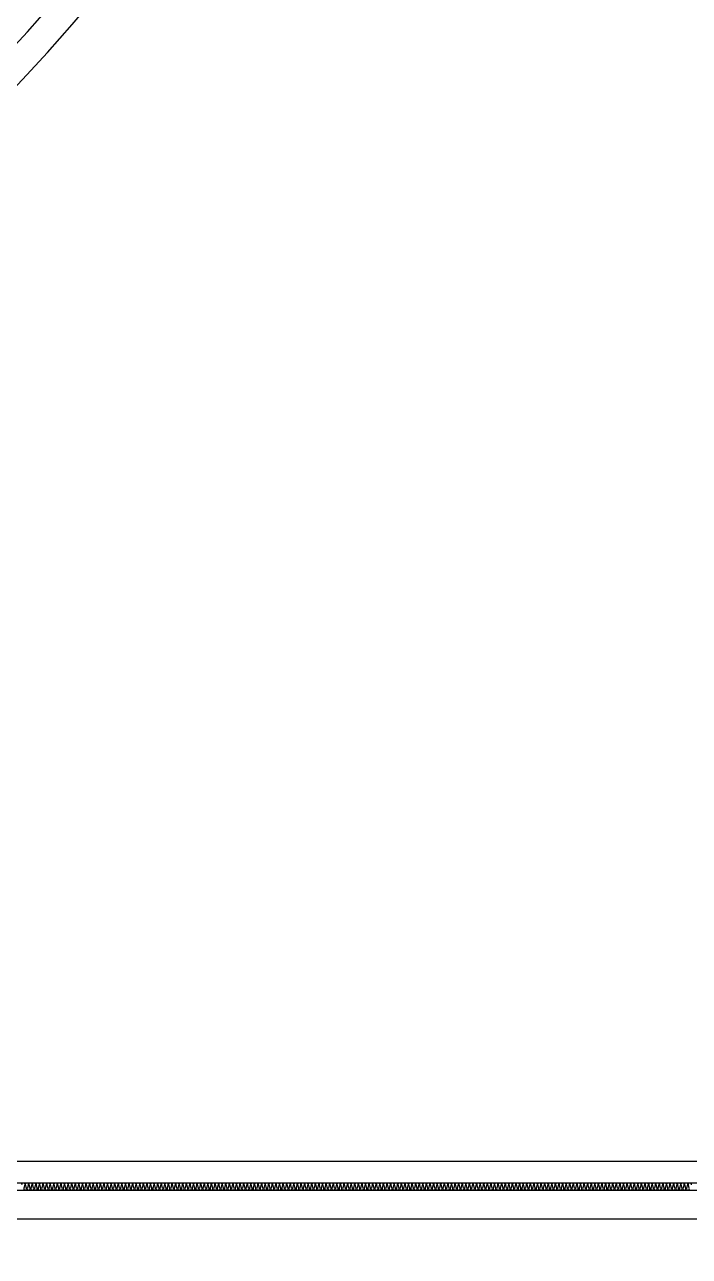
# Model space of a CAD drawing. Header units: millimetres. Extents: x -26983 to 60590, y 825 to 42375.
# Drawn here: x 56171.9 to 56262.6, y 18091.4 to 18259.6 of the extents above; entities that cross this region are included whole.
import ezdxf

# ---------------------------------------------------------------- set-up
doc = ezdxf.new("R2010")
doc.units = ezdxf.units.MM
doc.header["$LTSCALE"] = 100
doc.header["$MEASUREMENT"] = 0
doc.layers.get('0').update_dxf_attribs({"linetype": 'CONTINUOUS'})
doc.layers.add('ELE9', color=9, linetype='CONTINUOUS')

# ---------------------------------------------------------------- blocks, each defined once
blk = doc.blocks.new('B2FF')
at = {"layer": 'ELE9', "color": 253, "ltscale": 0.1}
for points in [[(37174174.7, 643646.3), (37148224.7, 643646.3, 0.414214), (37124724.7, 620146.3), (37124724.7, 600146.4, 1), (37171724.7, 600146.3), (37171724.7, 624896.3), (37174174.7, 624896.3)], [(37174174.7, 643346.3), (37148224.7, 643346.3, 0.414214), (37125024.7, 620146.3), (37125024.7, 600146.4, 1), (37171424.7, 600146.3), (37171424.7, 625196.3), (37174174.7, 625196.3)], [(37148036.4, 591348, 0.401736), (37159005.1, 601496.3), (37137444.3, 601496.3, 0.336498), (37145950.2, 591588.6, 0.336498)], [(37149124.7, 590351.2, 0.3751), (37160033.5, 601446.3, 0.3751)]]:
    blk.add_lwpolyline(points, format="xyb", dxfattribs=at)
at = {"layer": 'ELE9', "color": 253, "ltscale": 10000}
for points in [[(37150157.7, 590962.2, -0.021839), (37149174.7, 590836.2), (37149174.7, 586196.5), (37170574.7, 586196.5), (37170574.7, 597896.3), (37165899.7, 597896.3), (37165899.7, 601396.3), (37159549.9, 601396.3, -0.027482), (37159399.3, 600158.7, -0.027482)], [(37156977.9, 586182.9, -1.449198), (37156996.6, 586182.9), (37156990.4, 586160, 0.524856), (37156999.7, 586146.5, 0.524856), (37157009.1, 586160), (37157002.9, 586182.9, -1.449198), (37157021.6, 586182.9), (37157015.4, 586160, 0.524856), (37157024.7, 586146.5, 0.524856), (37157034.1, 586160), (37157027.9, 586182.9, -1.449198), (37157046.6, 586182.9), (37157040.4, 586160, 0.524856), (37157049.7, 586146.5, 0.524856), (37157059.1, 586160), (37157052.9, 586182.9, -1.449198), (37157071.6, 586182.9), (37157065.4, 586160, 0.524856), (37157074.7, 586146.5, 0.524856), (37157084.1, 586160), (37157077.9, 586182.9, -1.449198), (37157096.6, 586182.9), (37157090.4, 586160, 0.524856), (37157099.7, 586146.5, 0.524856), (37157109.1, 586160), (37157102.9, 586182.9, -1.449198), (37157121.6, 586182.9), (37157115.4, 586160, 0.524856), (37157124.7, 586146.5, 0.524856), (37157134.1, 586160), (37157127.9, 586182.9, -1.449198), (37157146.6, 586182.9), (37157140.4, 586160, 0.524856), (37157149.7, 586146.5, 0.524856), (37157159.1, 586160), (37157152.9, 586182.9, -1.449198), (37157171.6, 586182.9), (37157165.4, 586160, 0.524856), (37157174.7, 586146.5, 0.524856), (37157184.1, 586160), (37157177.9, 586182.9, -1.449198), (37157196.6, 586182.9), (37157190.4, 586160, 0.524856), (37157199.7, 586146.5, 0.524856), (37157209.1, 586160), (37157202.9, 586182.9, -1.449198), (37157221.6, 586182.9), (37157215.4, 586160, 0.524856), (37157224.7, 586146.5, 0.524856), (37157234.1, 586160), (37157227.9, 586182.9, -1.449198), (37157246.6, 586182.9), (37157240.4, 586160, 0.524856), (37157249.7, 586146.5, 0.524856), (37157259.1, 586160), (37157252.9, 586182.9, -1.449198), (37157271.6, 586182.9), (37157265.4, 586160, 0.524856), (37157274.7, 586146.5, 0.524856), (37157284.1, 586160), (37157277.9, 586182.9, -1.449198), (37157296.6, 586182.9), (37157290.4, 586160, 0.524856), (37157299.7, 586146.5, 0.524856), (37157309.1, 586160), (37157302.9, 586182.9, -1.449198), (37157321.6, 586182.9), (37157315.4, 586160, 0.524856), (37157324.7, 586146.5, 0.524856), (37157334.1, 586160), (37157327.9, 586182.9, -1.449198), (37157346.6, 586182.9), (37157340.4, 586160, 0.524856), (37157349.7, 586146.5, 0.524856), (37157359.1, 586160), (37157352.9, 586182.9, -1.449198), (37157371.6, 586182.9), (37157365.4, 586160, 0.524856), (37157374.7, 586146.5, 0.524856), (37157384.1, 586160), (37157377.9, 586182.9, -1.449198), (37157396.6, 586182.9), (37157390.4, 586160, 0.524856), (37157399.7, 586146.5, 0.524856), (37157409.1, 586160), (37157402.9, 586182.9, -1.449198), (37157421.6, 586182.9), (37157415.4, 586160, 0.524856), (37157424.7, 586146.5, 0.524856), (37157434.1, 586160), (37157427.9, 586182.9, -1.449198), (37157446.6, 586182.9), (37157440.4, 586160, 0.524856), (37157449.7, 586146.5, 0.524856), (37157459.1, 586160), (37157452.9, 586182.9, -1.449198), (37157471.6, 586182.9), (37157465.4, 586160, 0.524856), (37157474.7, 586146.5, 0.524856), (37157484.1, 586160), (37157477.9, 586182.9, -1.449198), (37157496.6, 586182.9), (37157490.4, 586160, 0.524856), (37157499.7, 586146.5, 0.524856), (37157509.1, 586160), (37157502.9, 586182.9, -1.449198), (37157521.6, 586182.9), (37157515.4, 586160, 0.524856), (37157524.7, 586146.5, 0.524856), (37157534.1, 586160), (37157527.9, 586182.9, -1.449198), (37157546.6, 586182.9), (37157540.4, 586160, 0.524856), (37157549.7, 586146.5, 0.524856), (37157559.1, 586160), (37157552.9, 586182.9, -1.449198), (37157571.6, 586182.9), (37157565.4, 586160, 0.524856), (37157574.7, 586146.5, 0.524856), (37157584.1, 586160), (37157577.9, 586182.9, -1.449198), (37157596.6, 586182.9), (37157590.4, 586160, 0.524856), (37157599.7, 586146.5, 0.524856), (37157609.1, 586160), (37157602.9, 586182.9, -1.449198), (37157621.6, 586182.9), (37157615.4, 586160, 0.524856), (37157624.7, 586146.5, 0.524856), (37157634.1, 586160), (37157627.9, 586182.9, -1.449198), (37157646.6, 586182.9), (37157640.4, 586160, 0.524856), (37157649.7, 586146.5, 0.524856), (37157659.1, 586160), (37157652.9, 586182.9, -1.449198), (37157671.6, 586182.9), (37157665.4, 586160, 0.524856), (37157674.7, 586146.5, 0.524856), (37157684.1, 586160), (37157677.9, 586182.9, -1.449198), (37157696.6, 586182.9), (37157690.4, 586160, 0.524856), (37157699.7, 586146.5, 0.524856), (37157709.1, 586160), (37157702.9, 586182.9, -1.449198), (37157721.6, 586182.9), (37157715.4, 586160, 0.524856), (37157724.7, 586146.5, 0.524856), (37157734.1, 586160), (37157727.9, 586182.9, -1.449198), (37157746.6, 586182.9), (37157740.4, 586160, 0.524856), (37157749.7, 586146.5, 0.524856), (37157759.1, 586160), (37157752.9, 586182.9, -1.449198), (37157771.6, 586182.9), (37157765.4, 586160, 0.524856), (37157774.7, 586146.5, 0.524856), (37157784.1, 586160), (37157777.9, 586182.9, -1.449198), (37157796.6, 586182.9), (37157790.4, 586160, 0.524856), (37157799.7, 586146.5, 0.524856), (37157809.1, 586160), (37157802.9, 586182.9, -1.449198), (37157821.6, 586182.9), (37157815.4, 586160, 0.524856), (37157824.7, 586146.5, 0.524856), (37157834.1, 586160), (37157827.9, 586182.9, -1.449198), (37157846.6, 586182.9), (37157840.4, 586160, 0.524856), (37157849.7, 586146.5, 0.524856), (37157859.1, 586160), (37157852.9, 586182.9, -1.449198), (37157871.6, 586182.9), (37157865.4, 586160, 0.524856), (37157874.7, 586146.5, 0.524856), (37157884.1, 586160), (37157877.9, 586182.9, -1.449198), (37157896.6, 586182.9), (37157890.4, 586160, 0.524856), (37157899.7, 586146.5, 0.524856), (37157909.1, 586160), (37157902.9, 586182.9, -1.449198), (37157921.6, 586182.9), (37157915.4, 586160, 0.524856), (37157924.7, 586146.5, 0.524856), (37157934.1, 586160), (37157927.9, 586182.9, -1.449198), (37157946.6, 586182.9), (37157940.4, 586160, 0.524856), (37157949.7, 586146.5, 0.524856), (37157959.1, 586160), (37157952.9, 586182.9, -1.449198), (37157971.6, 586182.9), (37157965.4, 586160, 0.524856), (37157974.7, 586146.5, 0.524856), (37157984.1, 586160), (37157977.9, 586182.9, -1.449198), (37157996.6, 586182.9), (37157990.4, 586160, 0.524856), (37157999.7, 586146.5, 0.524856), (37158009.1, 586160), (37158002.9, 586182.9, -1.449198), (37158021.6, 586182.9), (37158015.4, 586160, 0.524856), (37158024.7, 586146.5, 0.524856), (37158034.1, 586160), (37158027.9, 586182.9, -1.449198), (37158046.6, 586182.9), (37158040.4, 586160, 0.524856), (37158049.7, 586146.5, 0.524856), (37158059.1, 586160), (37158052.9, 586182.9, -1.449198), (37158071.6, 586182.9), (37158065.4, 586160, 0.524856), (37158074.7, 586146.5, 0.524856), (37158084.1, 586160), (37158077.9, 586182.9, -1.449198), (37158096.6, 586182.9), (37158090.4, 586160, 0.524856), (37158099.7, 586146.5, 0.524856), (37158109.1, 586160), (37158102.9, 586182.9, -1.449198), (37158121.6, 586182.9), (37158115.4, 586160, 0.524856), (37158124.7, 586146.5, 0.524856), (37158134.1, 586160), (37158127.9, 586182.9, -1.449198), (37158146.6, 586182.9), (37158140.4, 586160, 0.524856), (37158149.7, 586146.5, 0.524856), (37158159.1, 586160), (37158152.9, 586182.9, -1.449198), (37158171.6, 586182.9), (37158165.4, 586160, 0.524856), (37158174.7, 586146.5, 0.524856), (37158184.1, 586160), (37158177.9, 586182.9, -1.449198), (37158196.6, 586182.9), (37158190.4, 586160, 0.524856), (37158199.7, 586146.5, 0.524856), (37158209.1, 586160), (37158202.9, 586182.9, -1.449198), (37158221.6, 586182.9), (37158215.4, 586160, 0.524856), (37158224.7, 586146.5, 0.524856), (37158234.1, 586160), (37158227.9, 586182.9, -1.449198), (37158246.6, 586182.9), (37158240.4, 586160, 0.524856), (37158249.7, 586146.5, 0.524856), (37158259.1, 586160), (37158252.9, 586182.9, -1.449198), (37158271.6, 586182.9), (37158265.4, 586160, 0.524856), (37158274.7, 586146.5, 0.524856), (37158284.1, 586160), (37158277.9, 586182.9, -1.449198), (37158296.6, 586182.9), (37158290.4, 586160, 0.524856), (37158299.7, 586146.5, 0.524856), (37158309.1, 586160), (37158302.9, 586182.9, -1.449198), (37158321.6, 586182.9), (37158315.4, 586160, 0.524856), (37158324.7, 586146.5, 0.524856), (37158334.1, 586160), (37158327.9, 586182.9, -1.449198), (37158346.6, 586182.9), (37158340.4, 586160, 0.524856), (37158349.7, 586146.5, 0.524856), (37158359.1, 586160), (37158352.9, 586182.9, -1.449198), (37158371.6, 586182.9), (37158365.4, 586160, 0.524856), (37158374.7, 586146.5, 0.524856), (37158384.1, 586160), (37158377.9, 586182.9, -1.449198), (37158396.6, 586182.9), (37158390.4, 586160, 0.524856), (37158399.7, 586146.5, 0.524856), (37158409.1, 586160), (37158402.9, 586182.9, -1.449198), (37158421.6, 586182.9), (37158415.4, 586160, 0.524856), (37158424.7, 586146.5, 0.524856), (37158434.1, 586160), (37158427.9, 586182.9, -1.449198), (37158446.6, 586182.9), (37158440.4, 586160, 0.524856), (37158449.7, 586146.5, 0.524856), (37158459.1, 586160), (37158452.9, 586182.9, -1.449198), (37158471.6, 586182.9), (37158465.4, 586160, 0.524856), (37158474.7, 586146.5, 0.524856), (37158484.1, 586160), (37158477.9, 586182.9, -1.449198), (37158496.6, 586182.9), (37158490.4, 586160, 0.524856), (37158499.7, 586146.5, 0.524856), (37158509.1, 586160), (37158502.9, 586182.9, -1.449198), (37158521.6, 586182.9), (37158515.4, 586160, 0.524856), (37158524.7, 586146.5, 0.524856), (37158534.1, 586160), (37158527.9, 586182.9, -1.449198), (37158546.6, 586182.9), (37158540.4, 586160, 0.524856), (37158549.7, 586146.5, 0.524856), (37158559.1, 586160), (37158552.9, 586182.9, -1.449198), (37158571.6, 586182.9), (37158565.4, 586160, 0.524856), (37158574.7, 586146.5, 0.524856), (37158584.1, 586160), (37158577.9, 586182.9, -1.449198), (37158596.6, 586182.9), (37158590.4, 586160, 0.524856), (37158599.7, 586146.5, 0.524856), (37158609.1, 586160), (37158602.9, 586182.9, -1.449198), (37158621.6, 586182.9), (37158615.4, 586160, 0.524856), (37158624.7, 586146.5, 0.524856), (37158634.1, 586160), (37158627.9, 586182.9, -1.449198), (37158646.6, 586182.9), (37158640.4, 586160, 0.524856), (37158649.7, 586146.5, 0.524856), (37158659.1, 586160), (37158652.9, 586182.9, -1.449198), (37158671.6, 586182.9), (37158665.4, 586160, 0.524856), (37158674.7, 586146.5, 0.524856), (37158684.1, 586160), (37158677.9, 586182.9, -1.449198), (37158696.6, 586182.9), (37158690.4, 586160, 0.524856), (37158699.7, 586146.5, 0.524856), (37158709.1, 586160), (37158702.9, 586182.9, -1.449198), (37158721.6, 586182.9), (37158715.4, 586160, 0.524856), (37158724.7, 586146.5, 0.524856), (37158734.1, 586160), (37158727.9, 586182.9, -1.449198), (37158746.6, 586182.9), (37158740.4, 586160, 0.524856), (37158749.7, 586146.5, 0.524856), (37158759.1, 586160), (37158752.9, 586182.9, -1.449198), (37158771.6, 586182.9), (37158765.4, 586160, 0.524856), (37158774.7, 586146.5, 0.524856), (37158784.1, 586160), (37158777.9, 586182.9, -1.449198), (37158796.6, 586182.9), (37158790.4, 586160, 0.524856), (37158799.7, 586146.5, 0.524856), (37158809.1, 586160), (37158802.9, 586182.9, -1.449198), (37158821.6, 586182.9), (37158815.4, 586160, 0.524856), (37158824.7, 586146.5, 0.524856), (37158834.1, 586160), (37158827.9, 586182.9, -1.449198), (37158846.6, 586182.9), (37158840.4, 586160, 0.524856), (37158849.7, 586146.5, 0.524856), (37158859.1, 586160), (37158852.9, 586182.9, -1.449198), (37158871.6, 586182.9), (37158865.4, 586160, 0.524856), (37158874.7, 586146.5, 0.524856), (37158884.1, 586160), (37158877.9, 586182.9, -1.449198), (37158896.6, 586182.9), (37158890.4, 586160, 0.524856), (37158899.7, 586146.5, 0.524856), (37158909.1, 586160), (37158902.9, 586182.9, -1.449198), (37158921.6, 586182.9), (37158915.4, 586160, 0.524856), (37158924.7, 586146.5, 0.524856), (37158934.1, 586160), (37158927.9, 586182.9, -1.449198), (37158946.6, 586182.9), (37158940.4, 586160, 0.524856), (37158949.7, 586146.5, 0.524856), (37158959.1, 586160), (37158952.9, 586182.9, -1.449198), (37158971.6, 586182.9), (37158965.4, 586160, 0.524856), (37158974.7, 586146.5, 0.524856), (37158984.1, 586160), (37158977.9, 586182.9, -1.449198), (37158996.6, 586182.9), (37158990.4, 586160, 0.524856), (37158999.7, 586146.5, 0.524856), (37159009.1, 586160), (37159002.9, 586182.9, -1.449198), (37159021.6, 586182.9), (37159015.4, 586160, 0.524856), (37159024.7, 586146.5, 0.524856), (37159034.1, 586160), (37159027.9, 586182.9, -1.449198), (37159046.6, 586182.9), (37159040.4, 586160, 0.524856), (37159049.7, 586146.5, 0.524856), (37159059.1, 586160), (37159052.9, 586182.9, -1.449198), (37159071.6, 586182.9), (37159065.4, 586160, 0.524856), (37159074.7, 586146.5, 0.524856), (37159084.1, 586160), (37159077.9, 586182.9, -1.449198), (37159096.6, 586182.9), (37159090.4, 586160, 0.524856), (37159099.7, 586146.5, 0.524856), (37159109.1, 586160), (37159102.9, 586182.9, -1.449198), (37159121.6, 586182.9), (37159115.4, 586160, 0.524856), (37159124.7, 586146.5, 0.524856), (37159134.1, 586160), (37159127.9, 586182.9, -1.449198), (37159146.6, 586182.9), (37159140.4, 586160, 0.524856), (37159149.7, 586146.5, 0.524856), (37159159.1, 586160), (37159152.9, 586182.9, -1.449198), (37159171.6, 586182.9), (37159165.4, 586160, 0.524856), (37159174.7, 586146.5, 0.524856), (37159184.1, 586160), (37159177.9, 586182.9, -1.449198), (37159196.6, 586182.9), (37159190.4, 586160, 0.524856), (37159199.7, 586146.5, 0.524856), (37159209.1, 586160), (37159202.9, 586182.9, -1.449198), (37159221.6, 586182.9), (37159215.4, 586160, 0.524856), (37159224.7, 586146.5, 0.524856), (37159234.1, 586160), (37159227.9, 586182.9, -1.449198), (37159246.6, 586182.9), (37159240.4, 586160, 0.524856), (37159249.7, 586146.5, 0.524856), (37159259.1, 586160), (37159252.9, 586182.9, -1.449198), (37159271.6, 586182.9), (37159265.4, 586160, 0.524856), (37159274.7, 586146.5, 0.524856), (37159284.1, 586160), (37159277.9, 586182.9, -1.449198), (37159296.6, 586182.9), (37159290.4, 586160, 0.524856), (37159299.7, 586146.5, 0.524856), (37159309.1, 586160), (37159302.9, 586182.9, -1.449198), (37159321.6, 586182.9), (37159315.4, 586160, 0.524856), (37159324.7, 586146.5, 0.524856), (37159334.1, 586160), (37159327.9, 586182.9, -1.449198), (37159346.6, 586182.9), (37159340.4, 586160, 0.524856), (37159349.7, 586146.5, 0.524856), (37159359.1, 586160), (37159352.9, 586182.9, -1.449198), (37159371.6, 586182.9), (37159365.4, 586160, 0.524856), (37159374.7, 586146.5, 0.524856), (37159384.1, 586160), (37159377.9, 586182.9, -1.449198), (37159396.6, 586182.9), (37159390.4, 586160, 0.524856), (37159399.7, 586146.5, 0.524856), (37159409.1, 586160), (37159402.9, 586182.9, -1.449198), (37159421.6, 586182.9), (37159415.4, 586160, 0.524856), (37159424.7, 586146.5, 0.524856), (37159434.1, 586160), (37159427.9, 586182.9, -1.449198), (37159446.6, 586182.9), (37159440.4, 586160, 0.524856), (37159449.7, 586146.5, 0.524856), (37159459.1, 586160), (37159452.9, 586182.9, -1.449198), (37159471.6, 586182.9), (37159465.4, 586160, 0.524856), (37159474.7, 586146.5, 0.524856), (37159484.1, 586160), (37159477.9, 586182.9, -1.449198), (37159496.6, 586182.9), (37159490.4, 586160, 0.524856), (37159499.7, 586146.5, 0.524856), (37159509.1, 586160), (37159502.9, 586182.9, -1.449198), (37159521.6, 586182.9), (37159515.4, 586160, 0.524856), (37159524.7, 586146.5, 0.524856), (37159534.1, 586160), (37159527.9, 586182.9, -1.449198), (37159546.6, 586182.9), (37159540.4, 586160, 0.524856), (37159549.7, 586146.5, 0.524856), (37159559.1, 586160), (37159552.9, 586182.9, -1.449198), (37159571.6, 586182.9), (37159565.4, 586160, 0.524856), (37159574.7, 586146.5, 0.524856), (37159584.1, 586160), (37159577.9, 586182.9, -1.449198), (37159596.6, 586182.9), (37159590.4, 586160, 0.524856), (37159599.7, 586146.5, 0.524856), (37159609.1, 586160), (37159602.9, 586182.9, -1.449198), (37159621.6, 586182.9), (37159615.4, 586160, 0.524856), (37159624.7, 586146.5, 0.524856), (37159634.1, 586160), (37159627.9, 586182.9, -1.449198), (37159646.6, 586182.9), (37159640.4, 586160, 0.524856), (37159649.7, 586146.5, 0.524856), (37159659.1, 586160), (37159652.9, 586182.9, -1.449198), (37159671.6, 586182.9), (37159665.4, 586160, 0.524856), (37159674.7, 586146.5, 0.524856), (37159684.1, 586160), (37159677.9, 586182.9, -1.449198), (37159696.6, 586182.9), (37159690.4, 586160, 0.524856), (37159699.7, 586146.5, 0.524856), (37159709.1, 586160), (37159702.9, 586182.9, -1.449198), (37159721.6, 586182.9), (37159715.4, 586160, 0.524856), (37159724.7, 586146.5, 0.524856), (37159734.1, 586160), (37159727.9, 586182.9, -1.449198), (37159746.6, 586182.9), (37159740.4, 586160, 0.524856), (37159749.7, 586146.5, 0.524856), (37159759.1, 586160), (37159752.9, 586182.9, -1.449198), (37159771.6, 586182.9), (37159765.4, 586160, 0.524856), (37159774.7, 586146.5, 0.524856), (37159784.1, 586160), (37159777.9, 586182.9, -1.449198), (37159796.6, 586182.9), (37159790.4, 586160, 0.524856), (37159799.7, 586146.5, 0.524856), (37159809.1, 586160), (37159802.9, 586182.9, -1.449198), (37159821.6, 586182.9), (37159815.4, 586160, 0.524856), (37159824.7, 586146.5, 0.524856), (37159834.1, 586160), (37159827.9, 586182.9, -1.449198), (37159846.6, 586182.9), (37159840.4, 586160, 0.524856), (37159849.7, 586146.5, 0.524856), (37159859.1, 586160), (37159852.9, 586182.9, -1.449198), (37159871.6, 586182.9), (37159865.4, 586160, 0.524856), (37159874.7, 586146.5, 0.524856), (37159884.1, 586160), (37159877.9, 586182.9, -1.449198), (37159896.6, 586182.9), (37159890.4, 586160, 0.524856), (37159899.7, 586146.5, 0.524856), (37159909.1, 586160), (37159902.9, 586182.9, -1.449198), (37159921.6, 586182.9), (37159915.4, 586160, 0.524856), (37159924.7, 586146.5, 0.524856), (37159934.1, 586160), (37159927.9, 586182.9, -1.449198), (37159946.6, 586182.9), (37159940.4, 586160, 0.524856), (37159949.7, 586146.5, 0.524856), (37159959.1, 586160), (37159952.9, 586182.9, -1.449198), (37159971.6, 586182.9), (37159965.4, 586160, 0.524856), (37159974.7, 586146.5, 0.524856), (37159984.1, 586160), (37159977.9, 586182.9, -1.449198), (37159996.6, 586182.9), (37159990.4, 586160, 0.524856), (37159999.7, 586146.5, 0.524856), (37160009.1, 586160), (37160002.9, 586182.9, -1.449198), (37160021.6, 586182.9), (37160015.4, 586160, 0.524856), (37160024.7, 586146.5, 0.524856), (37160034.1, 586160), (37160027.9, 586182.9, -1.449198), (37160046.6, 586182.9), (37160040.4, 586160, 0.524856), (37160049.7, 586146.5, 0.524856), (37160059.1, 586160), (37160052.9, 586182.9, -1.449198), (37160071.6, 586182.9), (37160065.4, 586160, 0.524856), (37160074.7, 586146.5, 0.524856), (37160084.1, 586160), (37160077.9, 586182.9, -1.449198), (37160096.6, 586182.9), (37160090.4, 586160, 0.524856), (37160099.7, 586146.5, 0.524856), (37160109.1, 586160), (37160102.9, 586182.9, -1.449198), (37160121.6, 586182.9), (37160115.4, 586160, 0.524856), (37160124.7, 586146.5, 0.524856), (37160134.1, 586160), (37160127.9, 586182.9, -1.449198), (37160146.6, 586182.9), (37160140.4, 586160, 0.524856), (37160149.7, 586146.5, 0.524856), (37160159.1, 586160), (37160152.9, 586182.9, -1.449198), (37160171.6, 586182.9), (37160165.4, 586160, 0.524856), (37160174.7, 586146.5, 0.524856), (37160184.1, 586160), (37160177.9, 586182.9, -1.449198), (37160196.6, 586182.9), (37160190.4, 586160, 0.524856), (37160199.7, 586146.5, 0.524856), (37160209.1, 586160), (37160202.9, 586182.9, -1.449198), (37160221.6, 586182.9), (37160215.4, 586160, 0.524856), (37160224.7, 586146.5, 0.524856), (37160234.1, 586160), (37160227.9, 586182.9, -1.449198), (37160246.6, 586182.9), (37160240.4, 586160, 0.524856), (37160249.7, 586146.5, 0.524856), (37160259.1, 586160), (37160252.9, 586182.9, -1.449198), (37160271.6, 586182.9), (37160265.4, 586160, 0.524856), (37160274.7, 586146.5, 0.524856), (37160284.1, 586160), (37160277.9, 586182.9, -1.449198), (37160296.6, 586182.9), (37160290.4, 586160, 0.524856), (37160299.7, 586146.5, 0.524856), (37160309.1, 586160), (37160302.9, 586182.9, -1.449198), (37160321.6, 586182.9), (37160315.4, 586160, 0.524856), (37160324.7, 586146.5, 0.524856), (37160334.1, 586160), (37160327.9, 586182.9, -1.449198), (37160346.6, 586182.9), (37160340.4, 586160, 0.524856), (37160349.7, 586146.5, 0.524856), (37160359.1, 586160), (37160352.9, 586182.9, -1.449198), (37160371.6, 586182.9), (37160365.4, 586160, 0.524856), (37160374.7, 586146.5, 0.524856), (37160384.1, 586160), (37160377.9, 586182.9, -1.449198), (37160396.6, 586182.9), (37160390.4, 586160, 0.524856), (37160399.7, 586146.5, 0.524856), (37160409.1, 586160), (37160402.9, 586182.9, -1.449198), (37160421.6, 586182.9), (37160415.4, 586160, 0.524856), (37160424.7, 586146.5, 0.524856), (37160434.1, 586160), (37160427.9, 586182.9, -1.449198), (37160446.6, 586182.9), (37160440.4, 586160, 0.524856), (37160449.7, 586146.5, 0.524856), (37160459.1, 586160), (37160452.9, 586182.9, -1.449198), (37160471.6, 586182.9), (37160465.4, 586160, 0.524856), (37160474.7, 586146.5, 0.524856), (37160484.1, 586160), (37160477.9, 586182.9, -1.449198), (37160496.6, 586182.9), (37160490.4, 586160, 0.524856), (37160499.7, 586146.5, 0.524856), (37160509.1, 586160), (37160502.9, 586182.9, -1.449198), (37160521.6, 586182.9), (37160515.4, 586160, 0.524856), (37160524.7, 586146.5, 0.524856), (37160534.1, 586160), (37160527.9, 586182.9, -1.449198), (37160546.6, 586182.9), (37160540.4, 586160, 0.524856), (37160549.7, 586146.5, 0.524856), (37160559.1, 586160), (37160552.9, 586182.9, -1.449198), (37160571.6, 586182.9), (37160565.4, 586160, 0.524856), (37160574.7, 586146.5, 0.524856), (37160584.1, 586160), (37160577.9, 586182.9, -1.449198), (37160596.6, 586182.9), (37160590.4, 586160, 0.524856), (37160599.7, 586146.5, 0.524856), (37160609.1, 586160), (37160602.9, 586182.9, -1.449198), (37160621.6, 586182.9), (37160615.4, 586160, 0.524856), (37160624.7, 586146.5, 0.524856), (37160634.1, 586160), (37160627.9, 586182.9, -1.449198), (37160646.6, 586182.9), (37160640.4, 586160, 0.524856), (37160649.7, 586146.5, 0.524856), (37160659.1, 586160), (37160652.9, 586182.9, -1.449198), (37160671.6, 586182.9), (37160665.4, 586160, 0.524856), (37160674.7, 586146.5, 0.524856), (37160684.1, 586160), (37160677.9, 586182.9, -1.449198), (37160696.6, 586182.9), (37160690.4, 586160, 0.524856), (37160699.7, 586146.5, 0.524856), (37160709.1, 586160), (37160702.9, 586182.9, -1.449198), (37160721.6, 586182.9), (37160715.4, 586160, 0.524856), (37160724.7, 586146.5, 0.524856), (37160734.1, 586160), (37160727.9, 586182.9, -1.449198), (37160746.6, 586182.9), (37160740.4, 586160, 0.524856), (37160749.7, 586146.5, 0.524856), (37160759.1, 586160), (37160752.9, 586182.9, -1.449198), (37160771.6, 586182.9), (37160765.4, 586160, 0.524856), (37160774.7, 586146.5, 0.524856), (37160784.1, 586160), (37160777.9, 586182.9, -1.449198), (37160796.6, 586182.9), (37160790.4, 586160, 0.524856), (37160799.7, 586146.5, 0.524856), (37160809.1, 586160), (37160802.9, 586182.9, -1.449198), (37160821.6, 586182.9), (37160815.4, 586160, 0.524856), (37160824.7, 586146.5, 0.524856), (37160834.1, 586160), (37160827.9, 586182.9, -1.449198), (37160846.6, 586182.9), (37160840.4, 586160, 0.524856), (37160849.7, 586146.5, 0.524856), (37160859.1, 586160), (37160852.9, 586182.9, -1.449198), (37160871.6, 586182.9), (37160865.4, 586160, 0.524856), (37160874.7, 586146.5, 0.524856), (37160884.1, 586160), (37160877.9, 586182.9, -1.449198), (37160896.6, 586182.9), (37160890.4, 586160, 0.524856), (37160899.7, 586146.5, 0.524856), (37160909.1, 586160), (37160902.9, 586182.9, -1.449198), (37160921.6, 586182.9), (37160915.4, 586160, 0.524856), (37160924.7, 586146.5, 0.524856), (37160934.1, 586160), (37160927.9, 586182.9, -1.449198), (37160946.6, 586182.9), (37160940.4, 586160, 0.524856), (37160949.7, 586146.5, 0.524856), (37160959.1, 586160), (37160952.9, 586182.9, -1.449198), (37160971.6, 586182.9), (37160965.4, 586160, 0.524856), (37160974.7, 586146.5, 0.524856), (37160984.1, 586160), (37160977.9, 586182.9, -1.449198), (37160996.6, 586182.9), (37160990.4, 586160, 0.524856), (37160999.7, 586146.5, 0.524856), (37161009.1, 586160), (37161002.9, 586182.9, -1.449198), (37161021.6, 586182.9), (37161015.4, 586160, 0.524856), (37161024.7, 586146.5, 0.524856), (37161034.1, 586160), (37161027.9, 586182.9, -1.449198), (37161046.6, 586182.9), (37161040.4, 586160, 0.524856), (37161049.7, 586146.5, 0.524856), (37161059.1, 586160), (37161052.9, 586182.9, -1.449198), (37161071.6, 586182.9), (37161065.4, 586160, 0.524856), (37161074.7, 586146.5, 0.524856), (37161084.1, 586160), (37161077.9, 586182.9, -1.449198), (37161096.6, 586182.9), (37161090.4, 586160, 0.524856), (37161099.7, 586146.5, 0.524856), (37161109.1, 586160), (37161102.9, 586182.9, -1.449198), (37161121.6, 586182.9), (37161115.4, 586160, 0.524856), (37161124.7, 586146.5, 0.524856), (37161134.1, 586160), (37161127.9, 586182.9, -1.449198), (37161146.6, 586182.9), (37161140.4, 586160, 0.524856), (37161149.7, 586146.5, 0.524856), (37161159.1, 586160), (37161152.9, 586182.9, -1.449198), (37161171.6, 586182.9), (37161165.4, 586160, 0.524856), (37161174.7, 586146.5, 0.524856), (37161184.1, 586160), (37161177.9, 586182.9, -1.449198), (37161196.6, 586182.9), (37161190.4, 586160, 0.524856), (37161199.7, 586146.5, 0.524856), (37161209.1, 586160), (37161202.9, 586182.9, -1.449198), (37161221.6, 586182.9), (37161215.4, 586160, 0.524856), (37161224.7, 586146.5, 0.524856), (37161234.1, 586160), (37161227.9, 586182.9, -1.449198), (37161246.6, 586182.9), (37161240.4, 586160, 0.524856), (37161249.7, 586146.5, 0.524856), (37161259.1, 586160), (37161252.9, 586182.9, -1.449198), (37161271.6, 586182.9), (37161265.4, 586160, 0.524856), (37161274.7, 586146.5, 0.524856), (37161284.1, 586160), (37161277.9, 586182.9, -1.449198), (37161296.6, 586182.9), (37161290.4, 586160, 0.524856), (37161299.7, 586146.5, 0.524856), (37161309.1, 586160), (37161302.9, 586182.9, -1.449198), (37161321.6, 586182.9), (37161315.4, 586160, 0.524856), (37161324.7, 586146.5, 0.524856), (37161334.1, 586160), (37161327.9, 586182.9, -1.449198), (37161346.6, 586182.9), (37161340.4, 586160, 0.524856), (37161349.7, 586146.5, 0.524856), (37161359.1, 586160), (37161352.9, 586182.9, -1.449198), (37161371.6, 586182.9), (37161365.4, 586160, 0.524856), (37161374.7, 586146.5, 0.524856), (37161384.1, 586160), (37161377.9, 586182.9, -1.449198), (37161396.6, 586182.9), (37161390.4, 586160, 0.524856), (37161399.7, 586146.5, 0.524856), (37161409.1, 586160), (37161402.9, 586182.9, -1.449198), (37161421.6, 586182.9), (37161415.4, 586160, 0.524856), (37161424.7, 586146.5, 0.524856), (37161434.1, 586160), (37161427.9, 586182.9, -1.449198), (37161446.6, 586182.9), (37161440.4, 586160, 0.524856), (37161449.7, 586146.5, 0.524856), (37161459.1, 586160), (37161452.9, 586182.9, -1.449198), (37161471.6, 586182.9), (37161465.4, 586160, 0.524856), (37161474.7, 586146.5, 0.524856), (37161484.1, 586160), (37161477.9, 586182.9, -1.449198), (37161496.6, 586182.9), (37161490.4, 586160, 0.524856), (37161499.7, 586146.5, 0.524856), (37161509.1, 586160), (37161502.9, 586182.9, -1.449198), (37161521.6, 586182.9), (37161515.4, 586160, 0.524856), (37161524.7, 586146.5, 0.524856), (37161534.1, 586160), (37161527.9, 586182.9, -1.449198), (37161546.6, 586182.9), (37161540.4, 586160, 0.524856), (37161549.7, 586146.5, 0.524856), (37161559.1, 586160), (37161552.9, 586182.9, -1.449198), (37161571.6, 586182.9), (37161565.4, 586160, 0.524856), (37161574.7, 586146.5, 0.524856), (37161584.1, 586160), (37161577.9, 586182.9, -1.449198), (37161596.6, 586182.9), (37161590.4, 586160, 0.524856), (37161599.7, 586146.5, 0.524856), (37161609.1, 586160), (37161602.9, 586182.9, -1.449198), (37161621.6, 586182.9), (37161615.4, 586160, 0.524856), (37161624.7, 586146.5, 0.524856), (37161634.1, 586160), (37161627.9, 586182.9, -1.449198), (37161646.6, 586182.9)]]:
    blk.add_lwpolyline(points, format="xyb", dxfattribs=at)
at = {"layer": 'ELE9', "color": 253, "ltscale": 0.1}
blk.add_lwpolyline([(37160220.5, 601246.3), (37165749.7, 601246.3), (37165749.7, 597746.3), (37170424.7, 597746.3), (37170424.7, 586346.5), (37149324.7, 586346.5), (37149324.7, 590167.3, 0.366259)], format="xyb", close=True, dxfattribs=at)
for points in [[(37147924.7, 586146.5), (37171073.8, 586146.5)], [(37147924.7, 585946.5), (37171073.8, 585946.5)]]:
    blk.add_lwpolyline(points, dxfattribs=at)

msp = doc.modelspace()

# ---------------------------------------------------------------- block references
at = {"xscale": 0.01956471256889679, "yscale": 0.01956471256889679, "zscale": 0.01956471256889679}
msp.add_blockref('B2FF', (-670794.07, 6632.61), dxfattribs=at)

doc.saveas('drawing.dxf')
